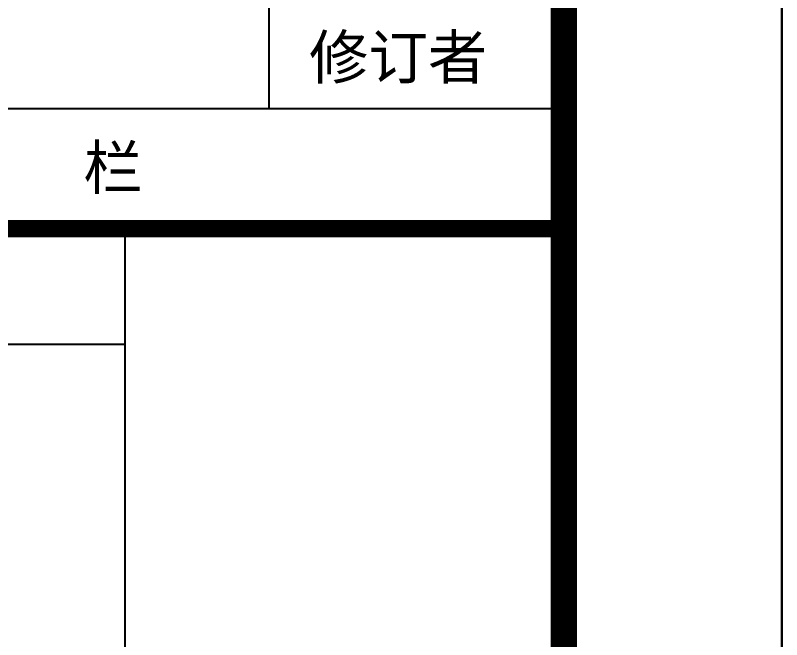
# Model space of a CAD drawing. Header units: millimetres. Extents: x 12325263 to 13848842, y -1463133 to 573208.
# Drawn here: x 12643565 to 12648842, y -1376318 to -1372023 of the extents above; entities that cross this region are included whole.
import ezdxf
from ezdxf.enums import TextEntityAlignment as Align

# ---------------------------------------------------------------- set-up
doc = ezdxf.new("R2010")
doc.units = ezdxf.units.MM
doc.header["$LTSCALE"] = 1000
for name, color, linetype in [('PUB_HATCH', 8, 'Continuous'), ('TITEXT', 7, 'Continuous'), ('TITLIN', 7, 'Continuous'), ('TITLIN1', 7, 'Continuous'), ('图框层', 3, 'Continuous')]:
    doc.layers.add(name, color=color, linetype=linetype)
doc.styles.add('ACHT', font='simhei.ttf')
doc.styles.add('TITXC', font='simhei.ttf')
doc.styles.add('TITXV', font='', dxfattribs={"width": 0.7})
doc.styles.get('TITXV').set_extended_font_data('SimSun')

# ---------------------------------------------------------------- blocks, each defined once
blk = doc.blocks.new('TITLEA0')
at = {"layer": 'TITLIN'}
for p, q in [((-1354.5, 28871.4), (-1354.5, 22082.9)), ((-5283.6, 22082.9), (-47, 22082.9))]:
    blk.add_line(p, q, dxfattribs=at)
at = {"layer": 'TITEXT', "style": 'TITXV'}
for s, p in [('修订者', (-1169.3, 22218.8)), ('修     订     栏', (-4111.9, 21712.3))]:
    blk.add_text(s, height=200, dxfattribs=at).set_placement(p)
blk = doc.blocks.new('横向图框_A0')
at = {"layer": 'TITLIN', "const_width": 0.8}
blk.add_lwpolyline([(1114, 234.115), (1179, 234.115)], dxfattribs=at)
at = {"layer": 'TITLIN1'}
blk.add_lwpolyline([(0, 0), (1189, 0), (1189, 841), (0, 841)], close=True, dxfattribs=at)
at = {"layer": 'TITLIN1', "const_width": 1.2}
blk.add_lwpolyline([(25, 10), (1179, 10), (1179, 831), (25, 831)], close=True, dxfattribs=at)
blk.add_lwpolyline([(25, 10), (1179, 10), (1179, 831), (25, 831)], close=True, dxfattribs=at)
at = {"layer": '图框层'}
for p, q in [((1158.86, 214.115), (1158.86, 234.115)), ((1114, 228.813), (1158.86, 228.813))]:
    blk.add_line(p, q, dxfattribs=at)
at = {"xscale": 0.01, "yscale": 0.01, "zscale": 0.01}
blk.add_blockref('TITLEA0', (1179, 18.793), dxfattribs=at)
at = {"style": 'TITXV', "width": 0.8}
for tag, p in [('智能化', (9.375, 781)), ('暖通', (3.125, 781)), ('给排水', (15.625, 705)), ('建筑', (3.125, 705)), ('结构', (9.375, 705)), ('电气', (21.875, 705))]:
    blk.add_attdef(tag, text='', height=2.5, rotation=90, dxfattribs=at).set_placement(p, align=Align.MIDDLE_CENTER)
for tag, height, style, p in [('总工程师', 3, 'ACHT', (1143.109, 210.304)), ('审定', 3, 'ACHT', (1143.109, 202.304)), ('审核', 3, 'ACHT', (1143.109, 194.304)), ('设计总负责人1', 3, 'ACHT', (1143.109, 186.304)), ('设计总负责人2', 3, 'ACHT', (1143.109, 178.304)), ('设计总负责人3', 3, 'ACHT', (1143.109, 170.304)), ('专业负责人1', 3, 'ACHT', (1143.109, 162.304)), ('专业负责人2', 3, 'ACHT', (1143.109, 154.304)), ('专业负责人3', 3, 'ACHT', (1143.109, 146.304)), ('校核1', 3, 'ACHT', (1143.109, 138.304)), ('校核2', 3, 'ACHT', (1143.109, 130.304)), ('设计1', 3, 'ACHT', (1143.109, 122.304)), ('设计2', 3, 'ACHT', (1143.109, 114.304)), ('工程编号', 3, 'TITXC', (1142.308, 74.793)), ('专业', 3, 'TITXC', (1170.433, 74.793)), ('设计阶段', 3, 'TITXC', (1155.544, 67.776)), ('图号', 5, 'TITXC', (1140.343, 32.746)), ('出图日期', 3, 'ACHT', (1144.346, 24.293))]:
    blk.add_attdef(tag, text='', height=height, dxfattribs=dict(style=style)).set_placement(p, align=Align.MIDDLE_CENTER)
at = {"style": 'TITXC', "flags": 1}
for tag, height, p in [('建设单位', 3, (1149.822, 102.293)), ('工程名称', 3, (1149.822, 86.293)), ('图纸名称', 5, (1149.822, 51.043))]:
    blk.add_attdef(tag, text='', height=height, dxfattribs=at).set_placement(p, align=Align.MIDDLE_CENTER)
at = {"style": 'ACHT', "width": 0.8}
for tag, p in [('版本号', (1172.763, 32.793)), ('序号', (1172.763, 24.293))]:
    blk.add_attdef(tag, text='', height=3, dxfattribs=at).set_placement(p, align=Align.MIDDLE_CENTER)
blk = doc.blocks.new('*U20')
blk.add_blockref('横向图框_A0', (0, 0))
blk = doc.blocks.new('A$C15443CC7')
at = {"xscale": 150, "yscale": 150, "zscale": 150}
blk.add_blockref('*U20', (0, 0), dxfattribs=at)

msp = doc.modelspace()

# ---------------------------------------------------------------- linework, layer by layer
at = {"layer": 'PUB_HATCH'}
msp.add_lwpolyline([(12468841.6, -1233133), (12648841.6, -1233133), (12648841.6, -1463133), (12468841.6, -1463133)], close=True, dxfattribs=at)

# ---------------------------------------------------------------- block references
msp.add_blockref('A$C15443CC7', (12470491.6, -1408608))

doc.saveas('drawing.dxf')
